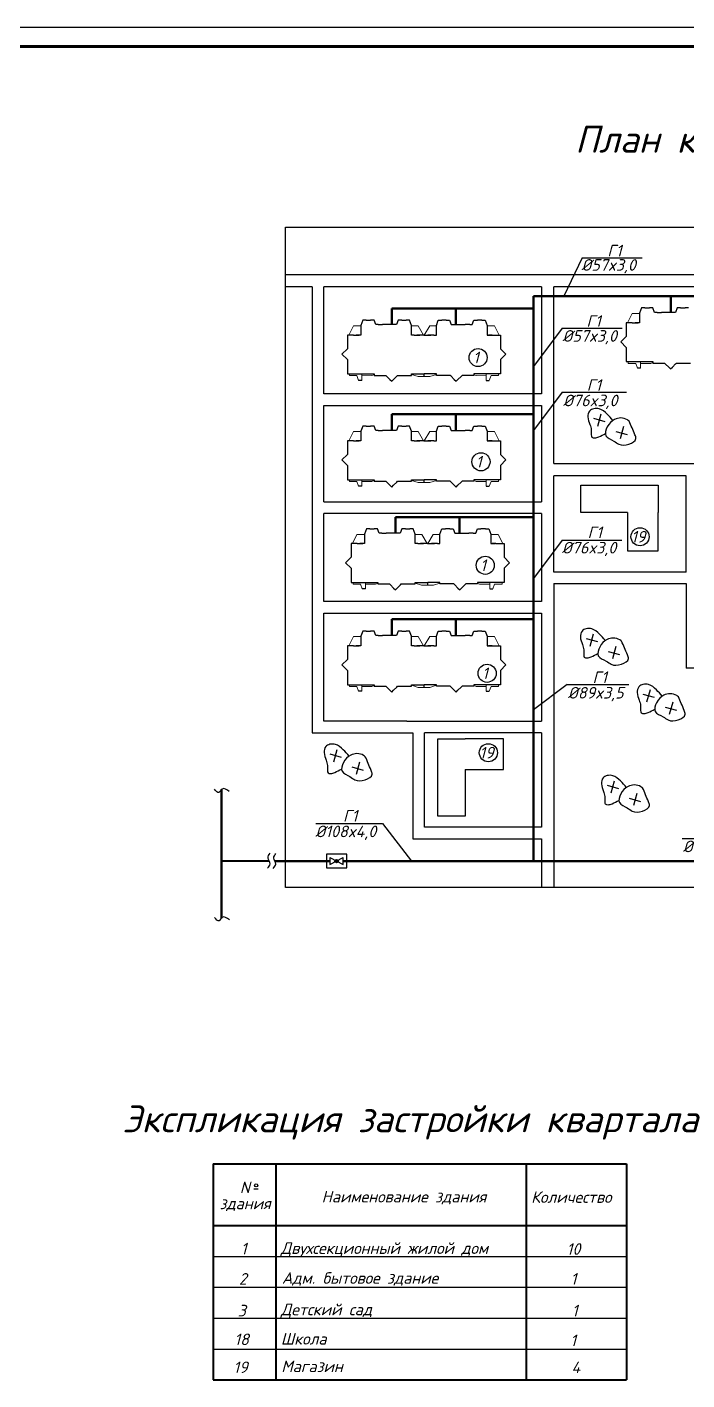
# Model space of a CAD drawing. Header units: millimetres. Extents: x -710977 to 10671, y -929782 to 89628.
# Drawn here: x 1302.1 to 1473.1, y 3828.8 to 4179.6 of the extents above; entities that cross this region are included whole.
import ezdxf

# ---------------------------------------------------------------- set-up
doc = ezdxf.new("R2010")
doc.units = ezdxf.units.MM
doc.header["$LTSCALE"] = 0.4
for name, color, linetype, lineweight in [('2', 5, 'Continuous', 50), ('5', 7, 'Continuous', 25), ('A-FLOR', 192, 'Continuous', 9), ('A-WALL', 113, 'Continuous', 9), ('газ', 7, 'Continuous', 40), ('основной', 7, 'Continuous', 60)]:
    doc.layers.add(name, color=color, linetype=linetype, lineweight=lineweight)
for name, color, linetype in [('VPORTS', 7, 'Continuous'), ('А1', 7, 'Continuous'), ('кварталыИнфо', 7, 'Continuous'), ('план', 7, 'Continuous')]:
    doc.layers.add(name, color=color, linetype=linetype)
doc.styles.add('текстовый', font='isocpeui.ttf', dxfattribs={"height": 5})

msp = doc.modelspace()

# ---------------------------------------------------------------- hatches: boundary and pattern name
h = msp.add_hatch(color=0)
edge = h.paths.add_edge_path()
edge.add_arc((1382.347, 3963.373), 0.435, 0, 360)

# ---------------------------------------------------------------- linework, layer by layer
at = {"linetype": 'ByBlock'}
for p, q in [((1369.066, 4127.785), (1640.78, 4127.785)), ((1369.066, 3956.54), (1369.066, 4127.785)), ((1640.78, 3956.54), (1369.066, 3956.54))]:
    msp.add_line(p, q, dxfattribs=at)
for p, q in [((1435.411, 4112.317), (1435.411, 4084.531)), ((1435.411, 4081.531), (1435.411, 4056.486)), ((1435.411, 4053.486), (1435.411, 4030.662)), ((1438.611, 4035.3), (1438.611, 3956.54)), ((1435.411, 4027.662), (1435.411, 3999.61)), ((1435.411, 3996.61), (1435.411, 3972.159)), ((1435.411, 3969.159), (1435.411, 3956.54))]:
    msp.add_line(p, q)
at = {"color": 7, "lineweight": 25}
for p, q in [((1462.251, 4106.814), (1463.403, 4106.814)), ((1465.389, 4105.662), (1466.541, 4105.662)), ((1471.482, 4106.814), (1472.634, 4106.814)), ((1389.984, 4103.618), (1391.136, 4103.618)), ((1393.122, 4102.466), (1394.274, 4102.466)), ((1399.215, 4103.618), (1400.367, 4103.618)), ((1410.741, 4103.618), (1409.589, 4103.618)), ((1416.834, 4102.466), (1415.682, 4102.466)), ((1419.972, 4103.618), (1418.82, 4103.618)), ((1465.498, 4092.51), (1466.65, 4092.51)), ((1467.608, 4092.256), (1468.422, 4091.441)), ((1469.382, 4091.459), (1470.196, 4092.273)), ((1471.341, 4092.51), (1472.493, 4092.51)), ((1393.231, 4089.314), (1394.383, 4089.314)), ((1395.341, 4089.06), (1396.155, 4088.245)), ((1397.115, 4088.263), (1397.929, 4089.077)), ((1399.074, 4089.314), (1400.226, 4089.314)), ((1410.882, 4089.314), (1409.73, 4089.314)), ((1412.842, 4088.263), (1412.027, 4089.077)), ((1414.616, 4089.06), (1413.801, 4088.245)), ((1416.726, 4089.314), (1415.574, 4089.314)), ((1389.984, 4076.179), (1391.136, 4076.179)), ((1393.122, 4075.027), (1394.274, 4075.027)), ((1399.215, 4076.179), (1400.367, 4076.179)), ((1410.741, 4076.179), (1409.589, 4076.179)), ((1416.834, 4075.027), (1415.682, 4075.027)), ((1419.972, 4076.179), (1418.82, 4076.179)), ((1393.231, 4061.875), (1394.383, 4061.875)), ((1395.341, 4061.621), (1396.155, 4060.807)), ((1397.115, 4060.824), (1397.929, 4061.639)), ((1399.074, 4061.875), (1400.226, 4061.875)), ((1410.882, 4061.875), (1409.73, 4061.875)), ((1412.842, 4060.824), (1412.027, 4061.639)), ((1414.616, 4061.621), (1413.801, 4060.807)), ((1416.726, 4061.875), (1415.574, 4061.875)), ((1390.924, 4049.523), (1392.076, 4049.523)), ((1400.155, 4049.523), (1401.307, 4049.523)), ((1411.68, 4049.523), (1410.528, 4049.523)), ((1420.911, 4049.523), (1419.759, 4049.523)), ((1394.062, 4048.371), (1395.214, 4048.371)), ((1417.774, 4048.371), (1416.622, 4048.371)), ((1394.17, 4035.219), (1395.322, 4035.219)), ((1396.28, 4034.966), (1397.095, 4034.151)), ((1398.054, 4034.168), (1398.869, 4034.983)), ((1400.014, 4035.219), (1401.166, 4035.219)), ((1411.822, 4035.219), (1410.67, 4035.219)), ((1413.781, 4034.168), (1412.967, 4034.983)), ((1415.555, 4034.966), (1414.741, 4034.151)), ((1417.665, 4035.219), (1416.513, 4035.219)), ((1389.984, 4023.023), (1391.136, 4023.023)), ((1393.122, 4021.871), (1394.274, 4021.871)), ((1399.215, 4023.023), (1400.367, 4023.023)), ((1410.741, 4023.023), (1409.589, 4023.023)), ((1416.834, 4021.871), (1415.682, 4021.871)), ((1419.972, 4023.023), (1418.82, 4023.023)), ((1393.231, 4008.719), (1394.383, 4008.719)), ((1395.341, 4008.465), (1396.155, 4007.65)), ((1397.115, 4007.668), (1397.929, 4008.482)), ((1399.074, 4008.719), (1400.226, 4008.719)), ((1410.882, 4008.719), (1409.73, 4008.719)), ((1412.842, 4007.668), (1412.027, 4008.482)), ((1414.616, 4008.465), (1413.801, 4007.65)), ((1416.726, 4008.719), (1415.574, 4008.719))]:
    msp.add_line(p, q, dxfattribs=at)
at = {"color": 0}
for p, q in [((1379.74, 3965.111), (1379.74, 3961.634)), ((1384.955, 3965.111), (1379.74, 3965.111)), ((1384.955, 3961.634), (1384.955, 3965.111)), ((1379.74, 3961.634), (1384.955, 3961.634)), ((1380.609, 3964.242), (1384.086, 3962.504)), ((1380.609, 3962.504), (1384.086, 3964.242)), ((1380.609, 3964.242), (1380.609, 3962.504)), ((1382.347, 3963.373), (1382.347, 3963.807)), ((1382.347, 3963.373), (1382.347, 3962.938)), ((1384.086, 3962.504), (1384.086, 3964.242))]:
    msp.add_line(p, q, dxfattribs=at)
at = {"color": 0, "linetype": 'ByBlock'}
msp.add_line((1350.348, 3852.833), (1457.44, 3852.848), dxfattribs=at)
at = {"color": 0, "ltscale": 0.5}
for centre in [(1419.014, 4093.938), (1419.75, 4066.901), (1460.976, 4047.457), (1420.863, 4040.063), (1421.352, 4012.052), (1421.67, 3991.456)]:
    msp.add_circle(centre, 2.347, dxfattribs=at)
at = {"color": 0}
msp.add_circle((1382.347, 3963.373), 0.435, dxfattribs=at)
at = {"layer": '2', "color": 0}
for p, q in [((1433.337, 3963.373), (1433.337, 4109.852)), ((1433.337, 4109.852), (1542.035, 4109.852)), ((1468.941, 4105.662), (1468.941, 4109.852)), ((1396.674, 4102.466), (1396.674, 4106.656)), ((1396.674, 4106.656), (1433.337, 4106.656)), ((1413.282, 4102.466), (1413.282, 4106.656)), ((1396.674, 4075.027), (1396.674, 4079.217)), ((1396.674, 4079.217), (1433.337, 4079.217)), ((1413.282, 4075.027), (1413.282, 4079.217)), ((1397.614, 4048.371), (1397.614, 4052.561)), ((1397.614, 4052.561), (1433.337, 4052.561)), ((1414.222, 4048.371), (1414.222, 4052.561)), ((1396.674, 4021.871), (1396.674, 4026.061)), ((1396.674, 4026.061), (1433.337, 4026.061)), ((1413.282, 4021.871), (1413.282, 4026.061)), ((1352.51, 3963.373), (1352.51, 3981.897)), ((1352.51, 3981.897), (1352.51, 3948.545)), ((1364.858, 3963.366), (1352.51, 3963.416)), ((1366.326, 3963.373), (1380.609, 3963.373)), ((1384.086, 3963.373), (1433.337, 3963.373)), ((1433.337, 3963.373), (1563.726, 3963.373))]:
    msp.add_line(p, q, dxfattribs=at)
at = {"layer": '5', "color": 0, "lineweight": 40}
for p, q in [((1350.349, 3884.833), (1431.438, 3884.833)), ((1350.349, 3884.833), (1350.349, 3828.8)), ((1366.578, 3884.833), (1366.577, 3828.801)), ((1431.438, 3884.833), (1431.436, 3828.803)), ((1431.438, 3884.833), (1457.438, 3884.833)), ((1457.438, 3884.833), (1457.44, 3828.804)), ((1350.349, 3868.833), (1431.438, 3868.833)), ((1431.438, 3868.833), (1457.438, 3868.833)), ((1350.349, 3828.8), (1457.443, 3828.804))]:
    msp.add_line(p, q, dxfattribs=at)
at = {"layer": '5', "color": 0}
for p, q in [((1350.348, 3860.833), (1431.438, 3860.833)), ((1431.438, 3860.833), (1457.438, 3860.833)), ((1350.349, 3844.8), (1431.438, 3844.8)), ((1431.438, 3844.8), (1457.438, 3844.8)), ((1350.349, 3836.8), (1431.438, 3836.8)), ((1431.438, 3836.8), (1457.438, 3836.8))]:
    msp.add_line(p, q, dxfattribs=at)
for points in [[(1354.542, 3981.387), (1352.668, 3982.042), (1351.83, 3981.15), (1350.685, 3982.04)], [(1364.447, 3961.518), (1365.087, 3962.614), (1364.575, 3964.18), (1365.099, 3965.376)], [(1365.941, 3961.468), (1366.581, 3962.564), (1366.07, 3964.13), (1366.594, 3965.326)], [(1354.589, 3948.089), (1352.714, 3948.743), (1351.877, 3947.852), (1350.731, 3948.742)]]:
    msp.add_spline(points, degree=3, dxfattribs=at)
at = {"layer": 'A-FLOR', "color": 0}
for p, q in [((1458.955, 4105.364), (1457.767, 4102.974)), ((1460.877, 4105.355), (1458.955, 4105.364)), ((1386.688, 4102.168), (1385.5, 4099.778)), ((1388.61, 4102.159), (1386.688, 4102.168)), ((1403.49, 4102.178), (1401.762, 4102.178)), ((1404.882, 4099.778), (1403.49, 4102.178)), ((1405.074, 4099.778), (1406.466, 4102.178)), ((1406.466, 4102.178), (1408.194, 4102.178)), ((1421.346, 4102.159), (1423.269, 4102.168)), ((1423.269, 4102.168), (1424.457, 4099.778)), ((1457.925, 4092.894), (1457.925, 4092.437)), ((1457.925, 4092.437), (1459.862, 4092.437)), ((1459.862, 4092.437), (1460.318, 4091.213)), ((1461.132, 4091.213), (1461.137, 4092.894)), ((1461.136, 4092.432), (1463.753, 4092.437)), ((1463.753, 4092.437), (1464.333, 4092.653)), ((1385.658, 4089.698), (1385.658, 4089.241)), ((1385.658, 4089.241), (1387.595, 4089.241)), ((1387.595, 4089.241), (1388.051, 4088.017)), ((1388.865, 4088.017), (1388.87, 4089.698)), ((1388.869, 4089.237), (1391.486, 4089.241)), ((1391.486, 4089.241), (1392.066, 4089.458)), ((1401.762, 4089.531), (1403.446, 4089.001)), ((1403.446, 4089.001), (1404.919, 4089.001)), ((1406.511, 4089.001), (1405.038, 4089.001)), ((1408.194, 4089.531), (1406.511, 4089.001)), ((1418.47, 4089.241), (1417.89, 4089.458)), ((1421.088, 4089.237), (1418.47, 4089.241)), ((1421.091, 4088.017), (1421.087, 4089.698)), ((1422.362, 4089.241), (1421.906, 4088.017)), ((1424.299, 4089.241), (1422.362, 4089.241)), ((1424.299, 4089.698), (1424.299, 4089.241)), ((1386.688, 4074.729), (1385.5, 4072.339)), ((1388.61, 4074.72), (1386.688, 4074.729)), ((1403.49, 4074.739), (1401.762, 4074.739)), ((1404.882, 4072.339), (1403.49, 4074.739)), ((1405.074, 4072.339), (1406.466, 4074.739)), ((1406.466, 4074.739), (1408.194, 4074.739)), ((1421.346, 4074.72), (1423.269, 4074.729)), ((1423.269, 4074.729), (1424.457, 4072.339)), ((1385.658, 4062.259), (1385.658, 4061.803)), ((1385.658, 4061.803), (1387.595, 4061.803)), ((1387.595, 4061.803), (1388.051, 4060.579)), ((1388.865, 4060.579), (1388.87, 4062.259)), ((1388.869, 4061.798), (1391.486, 4061.803)), ((1391.486, 4061.803), (1392.066, 4062.019)), ((1401.762, 4062.092), (1403.446, 4061.563)), ((1403.446, 4061.563), (1404.919, 4061.563)), ((1406.511, 4061.563), (1405.038, 4061.563)), ((1408.194, 4062.092), (1406.511, 4061.563)), ((1418.47, 4061.803), (1417.89, 4062.019)), ((1421.088, 4061.798), (1418.47, 4061.803)), ((1421.091, 4060.579), (1421.087, 4062.259)), ((1422.362, 4061.803), (1421.906, 4060.579)), ((1424.299, 4061.803), (1422.362, 4061.803)), ((1424.299, 4062.259), (1424.299, 4061.803)), ((1387.627, 4048.074), (1386.439, 4045.683)), ((1389.55, 4048.065), (1387.627, 4048.074)), ((1404.43, 4048.083), (1402.702, 4048.083)), ((1405.822, 4045.683), (1404.43, 4048.083)), ((1406.014, 4045.683), (1407.406, 4048.083)), ((1407.406, 4048.083), (1409.134, 4048.083)), ((1422.286, 4048.065), (1424.208, 4048.074)), ((1424.208, 4048.074), (1425.396, 4045.683)), ((1386.597, 4035.603), (1386.597, 4035.147)), ((1386.597, 4035.147), (1388.534, 4035.147)), ((1388.534, 4035.147), (1388.99, 4033.923)), ((1389.804, 4033.923), (1389.809, 4035.603)), ((1389.808, 4035.142), (1392.425, 4035.147)), ((1392.425, 4035.147), (1393.006, 4035.363)), ((1402.702, 4035.436), (1404.385, 4034.907)), ((1404.385, 4034.907), (1405.858, 4034.907)), ((1407.45, 4034.907), (1405.977, 4034.907)), ((1409.134, 4035.436), (1407.45, 4034.907)), ((1419.41, 4035.147), (1418.83, 4035.363)), ((1422.027, 4035.142), (1419.41, 4035.147)), ((1422.031, 4033.923), (1422.026, 4035.603)), ((1423.301, 4035.147), (1422.845, 4033.923)), ((1425.238, 4035.147), (1423.301, 4035.147)), ((1425.238, 4035.603), (1425.238, 4035.147)), ((1386.688, 4021.573), (1385.5, 4019.183)), ((1388.61, 4021.564), (1386.688, 4021.573)), ((1403.49, 4021.583), (1401.762, 4021.583)), ((1404.882, 4019.183), (1403.49, 4021.583)), ((1405.074, 4019.183), (1406.466, 4021.583)), ((1406.466, 4021.583), (1408.194, 4021.583)), ((1421.346, 4021.564), (1423.269, 4021.573)), ((1423.269, 4021.573), (1424.457, 4019.183)), ((1385.658, 4009.103), (1385.658, 4008.646)), ((1385.658, 4008.646), (1387.595, 4008.646)), ((1387.595, 4008.646), (1388.051, 4007.422)), ((1388.865, 4007.422), (1388.87, 4009.103)), ((1388.869, 4008.641), (1391.486, 4008.646)), ((1391.486, 4008.646), (1392.066, 4008.862)), ((1401.762, 4008.935), (1403.446, 4008.406)), ((1403.446, 4008.406), (1404.919, 4008.406)), ((1406.511, 4008.406), (1405.038, 4008.406)), ((1408.194, 4008.935), (1406.511, 4008.406)), ((1418.47, 4008.646), (1417.89, 4008.862)), ((1421.088, 4008.641), (1418.47, 4008.646)), ((1421.091, 4007.422), (1421.087, 4009.103)), ((1422.362, 4008.646), (1421.906, 4007.422)), ((1424.299, 4008.646), (1422.362, 4008.646)), ((1424.299, 4009.103), (1424.299, 4008.646))]:
    msp.add_line(p, q, dxfattribs=at)
at = {"layer": 'A-WALL', "lineweight": 25}
for p, q in [((1461.383, 4106.814), (1460.877, 4105.465)), ((1460.877, 4105.465), (1460.877, 4102.974)), ((1462.251, 4106.814), (1461.383, 4106.814)), ((1464.308, 4106.814), (1463.403, 4106.814)), ((1464.74, 4105.662), (1464.308, 4106.814)), ((1465.389, 4105.662), (1464.74, 4105.662)), ((1468.365, 4105.662), (1466.541, 4105.662)), ((1470.167, 4105.662), (1469.517, 4105.662)), ((1470.599, 4106.814), (1470.167, 4105.662)), ((1471.482, 4106.814), (1470.599, 4106.814)), ((1473.524, 4106.814), (1472.634, 4106.814)), ((1389.116, 4103.618), (1388.61, 4102.269)), ((1388.61, 4102.269), (1388.61, 4099.778)), ((1389.984, 4103.618), (1389.116, 4103.618)), ((1392.041, 4103.618), (1391.136, 4103.618)), ((1392.473, 4102.466), (1392.041, 4103.618)), ((1393.122, 4102.466), (1392.473, 4102.466)), ((1396.098, 4102.466), (1394.274, 4102.466)), ((1397.9, 4102.466), (1397.25, 4102.466)), ((1398.332, 4103.618), (1397.9, 4102.466)), ((1399.215, 4103.618), (1398.332, 4103.618)), ((1401.257, 4103.618), (1400.367, 4103.618)), ((1401.762, 4102.269), (1401.257, 4103.618)), ((1401.762, 4099.778), (1401.762, 4102.269)), ((1408.194, 4102.269), (1408.7, 4103.618)), ((1408.194, 4099.778), (1408.194, 4102.269)), ((1408.7, 4103.618), (1409.589, 4103.618)), ((1410.741, 4103.618), (1411.625, 4103.618)), ((1411.625, 4103.618), (1412.057, 4102.466)), ((1412.057, 4102.466), (1412.706, 4102.466)), ((1413.858, 4102.466), (1415.682, 4102.466)), ((1416.834, 4102.466), (1417.484, 4102.466)), ((1417.484, 4102.466), (1417.916, 4103.618)), ((1417.916, 4103.618), (1418.82, 4103.618)), ((1419.972, 4103.618), (1420.841, 4103.618)), ((1420.841, 4103.618), (1421.346, 4102.269)), ((1421.346, 4102.269), (1421.346, 4099.778)), ((1457.421, 4102.974), (1457.421, 4099.432)), ((1458.957, 4102.974), (1457.421, 4102.974)), ((1460.877, 4102.974), (1459.689, 4102.974)), ((1385.154, 4099.778), (1385.154, 4096.237)), ((1386.69, 4099.778), (1385.154, 4099.778)), ((1388.61, 4099.778), (1387.422, 4099.778)), ((1402.434, 4099.778), (1401.762, 4099.778)), ((1404.978, 4099.778), (1403.166, 4099.778)), ((1404.978, 4099.778), (1406.791, 4099.778)), ((1407.522, 4099.778), (1408.194, 4099.778)), ((1421.346, 4099.778), (1422.535, 4099.778)), ((1422.679, 4099.778), (1424.802, 4099.778)), ((1424.802, 4099.778), (1424.802, 4096.237)), ((1457.421, 4099.432), (1455.998, 4098.009)), ((1455.998, 4098.009), (1457.421, 4096.586)), ((1385.154, 4096.237), (1383.731, 4094.814)), ((1383.731, 4094.814), (1385.154, 4093.391)), ((1424.802, 4096.237), (1426.225, 4094.814)), ((1426.225, 4094.814), (1424.802, 4093.391)), ((1457.421, 4096.586), (1457.421, 4092.894)), ((1385.154, 4093.391), (1385.154, 4089.698)), ((1424.802, 4093.391), (1424.802, 4089.698)), ((1457.421, 4092.894), (1458.726, 4092.894)), ((1459.656, 4092.894), (1462.093, 4092.894)), ((1462.825, 4092.894), (1464.333, 4092.894)), ((1464.333, 4092.894), (1464.333, 4092.51)), ((1464.333, 4092.51), (1465.498, 4092.51)), ((1466.65, 4092.51), (1467.354, 4092.51)), ((1467.354, 4092.51), (1467.608, 4092.256)), ((1470.196, 4092.273), (1470.433, 4092.51)), ((1470.433, 4092.51), (1471.341, 4092.51)), ((1472.493, 4092.51), (1474.029, 4092.51)), ((1385.154, 4089.698), (1386.459, 4089.698)), ((1387.389, 4089.698), (1389.826, 4089.698)), ((1390.558, 4089.698), (1392.066, 4089.698)), ((1392.066, 4089.698), (1392.066, 4089.314)), ((1392.066, 4089.314), (1393.231, 4089.314)), ((1394.383, 4089.314), (1395.087, 4089.314)), ((1395.087, 4089.314), (1395.341, 4089.06)), ((1397.929, 4089.077), (1398.166, 4089.314)), ((1398.166, 4089.314), (1399.074, 4089.314)), ((1400.226, 4089.314), (1401.762, 4089.314)), ((1401.762, 4089.314), (1401.762, 4089.698)), ((1401.762, 4089.698), (1403.335, 4089.698)), ((1403.479, 4089.698), (1404.919, 4089.698)), ((1406.478, 4089.698), (1405.038, 4089.698)), ((1408.194, 4089.698), (1406.622, 4089.698)), ((1408.194, 4089.314), (1408.194, 4089.698)), ((1409.73, 4089.314), (1408.194, 4089.314)), ((1411.791, 4089.314), (1410.882, 4089.314)), ((1412.027, 4089.077), (1411.791, 4089.314)), ((1414.87, 4089.314), (1414.616, 4089.06)), ((1415.574, 4089.314), (1414.87, 4089.314)), ((1417.89, 4089.314), (1416.726, 4089.314)), ((1419.399, 4089.698), (1417.89, 4089.698)), ((1417.89, 4089.698), (1417.89, 4089.314)), ((1421.97, 4089.698), (1420.13, 4089.698)), ((1424.802, 4089.698), (1423.498, 4089.698)), ((1389.116, 4076.179), (1388.61, 4074.831)), ((1388.61, 4074.831), (1388.61, 4072.339)), ((1389.984, 4076.179), (1389.116, 4076.179)), ((1392.041, 4076.179), (1391.136, 4076.179)), ((1392.473, 4075.027), (1392.041, 4076.179)), ((1393.122, 4075.027), (1392.473, 4075.027)), ((1396.098, 4075.027), (1394.274, 4075.027)), ((1397.9, 4075.027), (1397.25, 4075.027)), ((1398.332, 4076.179), (1397.9, 4075.027)), ((1399.215, 4076.179), (1398.332, 4076.179)), ((1401.257, 4076.179), (1400.367, 4076.179)), ((1401.762, 4074.831), (1401.257, 4076.179)), ((1401.762, 4072.339), (1401.762, 4074.831)), ((1408.194, 4074.831), (1408.7, 4076.179)), ((1408.194, 4072.339), (1408.194, 4074.831)), ((1408.7, 4076.179), (1409.589, 4076.179)), ((1410.741, 4076.179), (1411.625, 4076.179)), ((1411.625, 4076.179), (1412.057, 4075.027)), ((1412.057, 4075.027), (1412.706, 4075.027)), ((1413.858, 4075.027), (1415.682, 4075.027)), ((1416.834, 4075.027), (1417.484, 4075.027)), ((1417.484, 4075.027), (1417.916, 4076.179)), ((1417.916, 4076.179), (1418.82, 4076.179)), ((1419.972, 4076.179), (1420.841, 4076.179)), ((1420.841, 4076.179), (1421.346, 4074.831)), ((1421.346, 4074.831), (1421.346, 4072.339)), ((1385.154, 4072.339), (1385.154, 4068.798)), ((1386.69, 4072.339), (1385.154, 4072.339)), ((1388.61, 4072.339), (1387.422, 4072.339)), ((1402.434, 4072.339), (1401.762, 4072.339)), ((1404.978, 4072.339), (1403.166, 4072.339)), ((1404.978, 4072.339), (1406.791, 4072.339)), ((1407.522, 4072.339), (1408.194, 4072.339)), ((1421.346, 4072.339), (1422.535, 4072.339)), ((1422.679, 4072.339), (1424.802, 4072.339)), ((1424.802, 4072.339), (1424.802, 4068.798)), ((1385.154, 4068.798), (1383.731, 4067.375)), ((1383.731, 4067.375), (1385.154, 4065.952)), ((1424.802, 4068.798), (1426.225, 4067.375)), ((1426.225, 4067.375), (1424.802, 4065.952)), ((1385.154, 4065.952), (1385.154, 4062.259)), ((1424.802, 4065.952), (1424.802, 4062.259)), ((1385.154, 4062.259), (1386.459, 4062.259)), ((1387.389, 4062.259), (1389.826, 4062.259)), ((1390.558, 4062.259), (1392.066, 4062.259)), ((1392.066, 4062.259), (1392.066, 4061.875)), ((1392.066, 4061.875), (1393.231, 4061.875)), ((1394.383, 4061.875), (1395.087, 4061.875)), ((1395.087, 4061.875), (1395.341, 4061.621)), ((1397.929, 4061.639), (1398.166, 4061.875)), ((1398.166, 4061.875), (1399.074, 4061.875)), ((1400.226, 4061.875), (1401.762, 4061.875)), ((1401.762, 4061.875), (1401.762, 4062.259)), ((1401.762, 4062.259), (1403.335, 4062.259)), ((1403.479, 4062.259), (1404.919, 4062.259)), ((1406.478, 4062.259), (1405.038, 4062.259)), ((1408.194, 4062.259), (1406.622, 4062.259)), ((1408.194, 4061.875), (1408.194, 4062.259)), ((1409.73, 4061.875), (1408.194, 4061.875)), ((1411.791, 4061.875), (1410.882, 4061.875)), ((1412.027, 4061.639), (1411.791, 4061.875)), ((1414.87, 4061.875), (1414.616, 4061.621)), ((1415.574, 4061.875), (1414.87, 4061.875)), ((1417.89, 4061.875), (1416.726, 4061.875)), ((1419.399, 4062.259), (1417.89, 4062.259)), ((1417.89, 4062.259), (1417.89, 4061.875)), ((1421.97, 4062.259), (1420.13, 4062.259)), ((1424.802, 4062.259), (1423.498, 4062.259)), ((1390.055, 4049.523), (1389.55, 4048.175)), ((1390.924, 4049.523), (1390.055, 4049.523)), ((1392.98, 4049.523), (1392.076, 4049.523)), ((1393.412, 4048.371), (1392.98, 4049.523)), ((1399.271, 4049.523), (1398.839, 4048.371)), ((1400.155, 4049.523), (1399.271, 4049.523)), ((1402.196, 4049.523), (1401.307, 4049.523)), ((1402.702, 4048.175), (1402.196, 4049.523)), ((1409.134, 4048.175), (1409.639, 4049.523)), ((1409.639, 4049.523), (1410.528, 4049.523)), ((1411.68, 4049.523), (1412.564, 4049.523)), ((1412.564, 4049.523), (1412.996, 4048.371)), ((1418.423, 4048.371), (1418.855, 4049.523)), ((1418.855, 4049.523), (1419.759, 4049.523)), ((1420.911, 4049.523), (1421.78, 4049.523)), ((1421.78, 4049.523), (1422.286, 4048.175)), ((1386.094, 4045.683), (1386.094, 4042.142)), ((1387.63, 4045.683), (1386.094, 4045.683)), ((1389.55, 4045.683), (1388.361, 4045.683)), ((1389.55, 4048.175), (1389.55, 4045.683)), ((1394.062, 4048.371), (1393.412, 4048.371)), ((1397.038, 4048.371), (1395.214, 4048.371)), ((1398.839, 4048.371), (1398.19, 4048.371)), ((1402.702, 4045.683), (1402.702, 4048.175)), ((1403.374, 4045.683), (1402.702, 4045.683)), ((1405.918, 4045.683), (1404.105, 4045.683)), ((1405.918, 4045.683), (1407.73, 4045.683)), ((1408.462, 4045.683), (1409.134, 4045.683)), ((1409.134, 4045.683), (1409.134, 4048.175)), ((1412.996, 4048.371), (1413.646, 4048.371)), ((1414.798, 4048.371), (1416.622, 4048.371)), ((1417.774, 4048.371), (1418.423, 4048.371)), ((1422.286, 4048.175), (1422.286, 4045.683)), ((1422.286, 4045.683), (1423.474, 4045.683)), ((1423.618, 4045.683), (1425.742, 4045.683)), ((1425.742, 4045.683), (1425.742, 4042.142)), ((1386.094, 4042.142), (1384.67, 4040.719)), ((1425.742, 4042.142), (1427.165, 4040.719)), ((1384.67, 4040.719), (1386.094, 4039.296)), ((1386.094, 4039.296), (1386.094, 4035.603)), ((1427.165, 4040.719), (1425.742, 4039.296)), ((1425.742, 4039.296), (1425.742, 4035.603)), ((1386.094, 4035.603), (1387.398, 4035.603)), ((1388.328, 4035.603), (1390.765, 4035.603)), ((1391.497, 4035.603), (1393.006, 4035.603)), ((1393.006, 4035.603), (1393.006, 4035.219)), ((1393.006, 4035.219), (1394.17, 4035.219)), ((1395.322, 4035.219), (1396.026, 4035.219)), ((1396.026, 4035.219), (1396.28, 4034.966)), ((1398.869, 4034.983), (1399.105, 4035.219)), ((1399.105, 4035.219), (1400.014, 4035.219)), ((1401.166, 4035.219), (1402.702, 4035.219)), ((1402.702, 4035.219), (1402.702, 4035.603)), ((1402.702, 4035.603), (1404.274, 4035.603)), ((1404.418, 4035.603), (1405.858, 4035.603)), ((1407.417, 4035.603), (1405.977, 4035.603)), ((1409.134, 4035.603), (1407.561, 4035.603)), ((1409.134, 4035.219), (1409.134, 4035.603)), ((1410.67, 4035.219), (1409.134, 4035.219)), ((1412.73, 4035.219), (1411.822, 4035.219)), ((1412.967, 4034.983), (1412.73, 4035.219)), ((1415.809, 4035.219), (1415.555, 4034.966)), ((1416.513, 4035.219), (1415.809, 4035.219)), ((1418.83, 4035.219), (1417.665, 4035.219)), ((1420.338, 4035.603), (1418.83, 4035.603)), ((1418.83, 4035.603), (1418.83, 4035.219)), ((1422.91, 4035.603), (1421.07, 4035.603)), ((1425.742, 4035.603), (1424.437, 4035.603)), ((1389.116, 4023.023), (1388.61, 4021.674)), ((1388.61, 4021.674), (1388.61, 4019.183)), ((1389.984, 4023.023), (1389.116, 4023.023)), ((1392.041, 4023.023), (1391.136, 4023.023)), ((1392.473, 4021.871), (1392.041, 4023.023)), ((1393.122, 4021.871), (1392.473, 4021.871)), ((1396.098, 4021.871), (1394.274, 4021.871)), ((1397.9, 4021.871), (1397.25, 4021.871)), ((1398.332, 4023.023), (1397.9, 4021.871)), ((1399.215, 4023.023), (1398.332, 4023.023)), ((1401.257, 4023.023), (1400.367, 4023.023)), ((1401.762, 4021.674), (1401.257, 4023.023)), ((1401.762, 4019.183), (1401.762, 4021.674)), ((1408.194, 4021.674), (1408.7, 4023.023)), ((1408.194, 4019.183), (1408.194, 4021.674)), ((1408.7, 4023.023), (1409.589, 4023.023)), ((1410.741, 4023.023), (1411.625, 4023.023)), ((1411.625, 4023.023), (1412.057, 4021.871)), ((1412.057, 4021.871), (1412.706, 4021.871)), ((1413.858, 4021.871), (1415.682, 4021.871)), ((1416.834, 4021.871), (1417.484, 4021.871)), ((1417.484, 4021.871), (1417.916, 4023.023)), ((1417.916, 4023.023), (1418.82, 4023.023)), ((1419.972, 4023.023), (1420.841, 4023.023)), ((1420.841, 4023.023), (1421.346, 4021.674)), ((1421.346, 4021.674), (1421.346, 4019.183)), ((1385.154, 4019.183), (1385.154, 4015.641)), ((1386.69, 4019.183), (1385.154, 4019.183)), ((1388.61, 4019.183), (1387.422, 4019.183)), ((1402.434, 4019.183), (1401.762, 4019.183)), ((1404.978, 4019.183), (1403.166, 4019.183)), ((1404.978, 4019.183), (1406.791, 4019.183)), ((1407.522, 4019.183), (1408.194, 4019.183)), ((1421.346, 4019.183), (1422.535, 4019.183)), ((1422.679, 4019.183), (1424.802, 4019.183)), ((1424.802, 4019.183), (1424.802, 4015.641)), ((1385.154, 4015.641), (1383.731, 4014.218)), ((1383.731, 4014.218), (1385.154, 4012.795)), ((1424.802, 4015.641), (1426.225, 4014.218)), ((1426.225, 4014.218), (1424.802, 4012.795)), ((1385.154, 4012.795), (1385.154, 4009.103)), ((1424.802, 4012.795), (1424.802, 4009.103)), ((1385.154, 4009.103), (1386.459, 4009.103)), ((1387.389, 4009.103), (1389.826, 4009.103)), ((1390.558, 4009.103), (1392.066, 4009.103)), ((1392.066, 4009.103), (1392.066, 4008.719)), ((1392.066, 4008.719), (1393.231, 4008.719)), ((1394.383, 4008.719), (1395.087, 4008.719)), ((1395.087, 4008.719), (1395.341, 4008.465)), ((1397.929, 4008.482), (1398.166, 4008.719)), ((1398.166, 4008.719), (1399.074, 4008.719)), ((1400.226, 4008.719), (1401.762, 4008.719)), ((1401.762, 4008.719), (1401.762, 4009.103)), ((1401.762, 4009.103), (1403.335, 4009.103)), ((1403.479, 4009.103), (1404.919, 4009.103)), ((1406.478, 4009.103), (1405.038, 4009.103)), ((1408.194, 4009.103), (1406.622, 4009.103)), ((1408.194, 4008.719), (1408.194, 4009.103)), ((1409.73, 4008.719), (1408.194, 4008.719)), ((1411.791, 4008.719), (1410.882, 4008.719)), ((1412.027, 4008.482), (1411.791, 4008.719)), ((1414.87, 4008.719), (1414.616, 4008.465)), ((1415.574, 4008.719), (1414.87, 4008.719)), ((1417.89, 4008.719), (1416.726, 4008.719)), ((1419.399, 4009.103), (1417.89, 4009.103)), ((1417.89, 4009.103), (1417.89, 4008.719)), ((1421.97, 4009.103), (1420.13, 4009.103)), ((1424.802, 4009.103), (1423.498, 4009.103))]:
    msp.add_line(p, q, dxfattribs=at)
at = {"layer": 'A-WALL'}
for p, q in [((1404.919, 4089.698), (1404.919, 4089.001)), ((1404.919, 4089.001), (1405.038, 4089.001)), ((1405.038, 4089.698), (1405.038, 4089.001)), ((1404.919, 4062.259), (1404.919, 4061.563)), ((1404.919, 4061.563), (1405.038, 4061.563)), ((1405.038, 4062.259), (1405.038, 4061.563)), ((1405.858, 4035.603), (1405.858, 4034.907)), ((1405.858, 4034.907), (1405.977, 4034.907)), ((1405.977, 4035.603), (1405.977, 4034.907)), ((1404.919, 4009.103), (1404.919, 4008.406)), ((1404.919, 4008.406), (1405.038, 4008.406)), ((1405.038, 4009.103), (1405.038, 4008.406))]:
    msp.add_line(p, q, dxfattribs=at)
at = {"layer": 'VPORTS'}
for p, q in [((1458.957, 4102.974), (1460.475, 4102.974)), ((1386.69, 4099.778), (1388.208, 4099.778)), ((1402.434, 4099.778), (1403.952, 4099.778)), ((1407.522, 4099.778), (1406.004, 4099.778)), ((1422.679, 4099.778), (1421.748, 4099.778)), ((1458.726, 4092.894), (1459.656, 4092.894)), ((1462.093, 4092.894), (1463.611, 4092.894)), ((1386.459, 4089.698), (1387.389, 4089.698)), ((1389.826, 4089.698), (1391.344, 4089.698)), ((1402.548, 4089.698), (1403.479, 4089.698)), ((1403.335, 4089.698), (1403.479, 4089.698)), ((1407.408, 4089.698), (1406.478, 4089.698)), ((1406.622, 4089.698), (1406.478, 4089.698)), ((1420.13, 4089.698), (1418.612, 4089.698)), ((1423.498, 4089.698), (1421.97, 4089.698)), ((1386.69, 4072.339), (1388.208, 4072.339)), ((1402.434, 4072.339), (1403.952, 4072.339)), ((1407.522, 4072.339), (1406.004, 4072.339)), ((1422.679, 4072.339), (1421.748, 4072.339)), ((1386.459, 4062.259), (1387.389, 4062.259)), ((1389.826, 4062.259), (1391.344, 4062.259)), ((1402.548, 4062.259), (1403.479, 4062.259)), ((1403.335, 4062.259), (1403.479, 4062.259)), ((1407.408, 4062.259), (1406.478, 4062.259)), ((1406.622, 4062.259), (1406.478, 4062.259)), ((1420.13, 4062.259), (1418.612, 4062.259)), ((1423.498, 4062.259), (1421.97, 4062.259)), ((1387.63, 4045.683), (1389.148, 4045.683)), ((1403.374, 4045.683), (1404.892, 4045.683)), ((1408.462, 4045.683), (1406.944, 4045.683)), ((1423.618, 4045.683), (1422.688, 4045.683)), ((1387.398, 4035.603), (1388.328, 4035.603)), ((1390.765, 4035.603), (1392.283, 4035.603)), ((1403.488, 4035.603), (1404.418, 4035.603)), ((1404.274, 4035.603), (1404.418, 4035.603)), ((1408.348, 4035.603), (1407.417, 4035.603)), ((1407.561, 4035.603), (1407.417, 4035.603)), ((1421.07, 4035.603), (1419.552, 4035.603)), ((1424.437, 4035.603), (1422.91, 4035.603)), ((1386.69, 4019.183), (1388.208, 4019.183)), ((1402.434, 4019.183), (1403.952, 4019.183)), ((1407.522, 4019.183), (1406.004, 4019.183)), ((1422.679, 4019.183), (1421.748, 4019.183)), ((1386.459, 4009.103), (1387.389, 4009.103)), ((1389.826, 4009.103), (1391.344, 4009.103)), ((1402.548, 4009.103), (1403.479, 4009.103)), ((1403.335, 4009.103), (1403.479, 4009.103)), ((1407.408, 4009.103), (1406.478, 4009.103)), ((1406.622, 4009.103), (1406.478, 4009.103)), ((1420.13, 4009.103), (1418.612, 4009.103)), ((1423.498, 4009.103), (1421.97, 4009.103))]:
    msp.add_line(p, q, dxfattribs=at)
at = {"layer": 'А1'}
msp.add_line((852.127, 4179.644), (1693.127, 4179.644), dxfattribs=at)
at = {"layer": 'газ', "color": 0, "lineweight": 25, "ltscale": 0.08}
for p, q in [((1445.997, 4119.777), (1441.222, 4109.852)), ((1445.997, 4119.777), (1461.531, 4119.777)), ((1440.822, 4101.556), (1433.337, 4091.63)), ((1440.822, 4101.556), (1456.324, 4101.556)), ((1440.822, 4084.982), (1433.337, 4075.056)), ((1440.822, 4084.982), (1457.496, 4084.982)), ((1440.822, 4046.538), (1433.337, 4036.612)), ((1440.822, 4046.538), (1456.228, 4046.538)), ((1442.059, 4009.186), (1433.337, 4002.595)), ((1442.059, 4009.186), (1458.052, 4009.186)), ((1376.938, 3973.096), (1394.22, 3973.096)), ((1394.22, 3973.096), (1401.736, 3963.373)), ((1471.88, 3969.232), (1487.587, 3969.232)), ((1360.901, 3878.327), (1362.034, 3878.327))]:
    msp.add_line(p, q, dxfattribs=at)
msp.add_circle((1361.495, 3879.265), 0.4, dxfattribs=at)
at = {"layer": 'кварталыИнфо', "ltscale": 0.12}
for p, q in [((1369.066, 4112.317), (1369.066, 4115.517)), ((1369.066, 4115.517), (1608.674, 4115.517)), ((1376.008, 4112.317), (1369.066, 4112.317)), ((1376.008, 4112.317), (1376.008, 3996.61)), ((1435.411, 4112.317), (1379.008, 4112.317)), ((1379.008, 4084.531), (1379.008, 4112.317)), ((1502.314, 4112.317), (1438.611, 4112.317)), ((1438.611, 4066.445), (1438.611, 4112.317)), ((1469.517, 4105.662), (1468.365, 4105.662)), ((1397.25, 4102.466), (1396.098, 4102.466)), ((1412.706, 4102.466), (1413.858, 4102.466)), ((1461.132, 4091.213), (1460.318, 4091.213)), ((1468.422, 4091.441), (1468.893, 4090.97)), ((1468.893, 4090.97), (1469.382, 4091.459)), ((1388.865, 4088.017), (1388.051, 4088.017)), ((1396.155, 4088.245), (1396.626, 4087.775)), ((1396.626, 4087.775), (1397.115, 4088.263)), ((1412.842, 4088.263), (1413.33, 4087.775)), ((1413.33, 4087.775), (1413.801, 4088.245)), ((1421.091, 4088.017), (1421.906, 4088.017)), ((1435.411, 4084.531), (1379.008, 4084.531)), ((1379.008, 4081.531), (1435.411, 4081.531)), ((1379.008, 4056.486), (1379.008, 4081.531)), ((1397.25, 4075.027), (1396.098, 4075.027)), ((1412.706, 4075.027), (1413.858, 4075.027)), ((1438.611, 4066.445), (1472.891, 4066.445)), ((1472.891, 4066.445), (1502.314, 4066.445)), ((1472.891, 4063.245), (1438.611, 4063.245)), ((1438.611, 4038.3), (1438.611, 4063.245)), ((1472.891, 4038.3), (1472.891, 4063.245)), ((1388.865, 4060.579), (1388.051, 4060.579)), ((1396.155, 4060.807), (1396.626, 4060.336)), ((1396.626, 4060.336), (1397.115, 4060.824)), ((1412.842, 4060.824), (1413.33, 4060.336)), ((1413.33, 4060.336), (1413.801, 4060.807)), ((1421.091, 4060.579), (1421.906, 4060.579)), ((1379.008, 4056.486), (1435.411, 4056.486)), ((1435.411, 4053.486), (1379.007, 4053.486)), ((1379.008, 4030.662), (1379.008, 4053.486)), ((1398.19, 4048.371), (1397.038, 4048.371)), ((1413.646, 4048.371), (1414.798, 4048.371)), ((1472.891, 4038.3), (1438.611, 4038.3)), ((1438.611, 4035.3), (1472.891, 4035.3)), ((1472.891, 4035.3), (1472.891, 4013.355)), ((1389.804, 4033.923), (1388.99, 4033.923)), ((1397.095, 4034.151), (1397.566, 4033.68)), ((1397.566, 4033.68), (1398.054, 4034.168)), ((1413.781, 4034.168), (1414.27, 4033.68)), ((1414.27, 4033.68), (1414.741, 4034.151)), ((1422.031, 4033.923), (1422.845, 4033.923)), ((1435.411, 4030.662), (1379.007, 4030.662)), ((1379.007, 4027.662), (1435.411, 4027.662)), ((1379.008, 3999.61), (1379.008, 4027.662)), ((1397.25, 4021.871), (1396.098, 4021.871)), ((1412.706, 4021.871), (1413.858, 4021.871)), ((1509.546, 4013.31), (1472.891, 4013.355)), ((1388.865, 4007.422), (1388.051, 4007.422)), ((1396.155, 4007.65), (1396.626, 4007.179)), ((1396.626, 4007.179), (1397.115, 4007.668)), ((1412.842, 4007.668), (1413.33, 4007.179)), ((1413.33, 4007.179), (1413.801, 4007.65)), ((1421.091, 4007.422), (1421.906, 4007.422)), ((1376.008, 3996.61), (1402.119, 3996.61)), ((1400.572, 3999.61), (1379.008, 3999.61)), ((1400.572, 3999.61), (1435.411, 3999.61)), ((1402.119, 3996.61), (1402.119, 3969.159)), ((1405.119, 3972.159), (1405.119, 3996.61)), ((1435.411, 3996.61), (1405.119, 3996.61)), ((1435.411, 3972.159), (1405.119, 3972.159)), ((1402.119, 3969.159), (1435.411, 3969.159))]:
    msp.add_line(p, q, dxfattribs=at)
for points in [[(1457.722, 4053.711), (1445.6, 4053.711), (1445.6, 4060.808), (1465.68, 4060.808), (1465.68, 4053.711)], [(1457.722, 4053.711), (1457.722, 4043.798), (1465.68, 4043.798), (1465.68, 4053.711)], [(1415.672, 3987.114), (1415.672, 3974.993), (1408.574, 3974.993), (1408.574, 3995.073), (1415.672, 3995.073)], [(1415.672, 3987.114), (1425.584, 3987.114), (1425.584, 3995.073), (1415.672, 3995.073)]]:
    msp.add_lwpolyline(points, dxfattribs=at)
at = {"layer": 'основной'}
msp.add_line((872.127, 4174.644), (1688.127, 4174.644), dxfattribs=at)
at = {"layer": 'план', "color": 0}
for p, q in [((1451.981, 4077.281), (1449.037, 4078.095)), ((1450, 4076.171), (1450.87, 4079.319)), ((1457.711, 4073.899), (1454.767, 4074.714)), ((1455.87, 4072.972), (1456.741, 4076.12)), ((1450.029, 4020.216), (1447.085, 4021.03)), ((1448.048, 4019.105), (1448.919, 4022.253)), ((1455.76, 4016.834), (1452.816, 4017.648)), ((1453.919, 4015.906), (1454.789, 4019.054)), ((1462.777, 4004.668), (1463.647, 4007.816)), ((1464.758, 4005.779), (1461.814, 4006.593)), ((1470.488, 4002.397), (1467.544, 4003.211)), ((1468.647, 4001.469), (1469.518, 4004.617)), ((1383.611, 3990.241), (1380.667, 3991.055)), ((1381.631, 3989.13), (1382.501, 3992.278)), ((1389.342, 3986.859), (1386.398, 3987.673)), ((1387.501, 3985.931), (1388.372, 3989.079)), ((1455.48, 3982.124), (1452.536, 3982.938)), ((1453.499, 3981.013), (1454.37, 3984.161)), ((1461.211, 3978.742), (1458.267, 3979.556)), ((1459.37, 3977.814), (1460.24, 3980.962))]:
    msp.add_line(p, q, dxfattribs=at)
for points in [[(1453.941, 4077.597), (1452.44, 4079.282), (1450.403, 4080.642), (1448.965, 4080.678), (1447.892, 4080.07), (1447.473, 4078.555), (1447.98, 4076.6), (1448.339, 4075.219), (1448.338, 4073.873), (1448.482, 4073.32), (1449.215, 4073.117), (1450.282, 4073.394), (1451.993, 4074.253)], [(1458.152, 4077.474), (1459.664, 4073.898), (1459.912, 4072.943), (1458.092, 4071.483), (1455.467, 4071.458), (1454.179, 4072.295), (1452.117, 4073.675), (1452.493, 4075.939), (1454.367, 4077.847), (1455.983, 4078.266), (1457.7, 4077.791), (1458.152, 4077.474)], [(1451.99, 4020.531), (1450.488, 4022.217), (1448.452, 4023.577), (1447.014, 4023.612), (1445.94, 4023.004), (1445.522, 4021.49), (1446.029, 4019.534), (1446.387, 4018.154), (1446.387, 4016.808), (1446.53, 4016.255), (1447.263, 4016.052), (1448.331, 4016.329), (1450.041, 4017.188)], [(1456.2, 4020.409), (1457.712, 4016.833), (1457.96, 4015.878), (1456.14, 4014.417), (1453.516, 4014.392), (1452.227, 4015.23), (1450.165, 4016.609), (1450.541, 4018.874), (1452.416, 4020.782), (1454.031, 4021.201), (1455.748, 4020.726), (1456.2, 4020.409)], [(1466.718, 4006.094), (1465.217, 4007.78), (1463.18, 4009.14), (1461.742, 4009.175), (1460.669, 4008.567), (1460.25, 4007.053), (1460.757, 4005.097), (1461.116, 4003.717), (1461.115, 4002.371), (1461.259, 4001.818), (1461.992, 4001.615), (1463.059, 4001.892), (1464.77, 4002.751)], [(1470.929, 4005.972), (1472.441, 4002.396), (1472.689, 4001.441), (1470.869, 3999.981), (1468.244, 3999.955), (1466.956, 4000.793), (1464.893, 4002.172), (1465.27, 4004.437), (1467.144, 4006.345), (1468.76, 4006.764), (1470.477, 4006.289), (1470.929, 4005.972)], [(1385.572, 3990.556), (1384.071, 3992.242), (1382.034, 3993.602), (1380.596, 3993.637), (1379.523, 3993.029), (1379.104, 3991.514), (1379.611, 3989.559), (1379.969, 3988.179), (1379.969, 3986.832), (1380.113, 3986.279), (1380.846, 3986.077), (1381.913, 3986.353), (1383.624, 3987.213)], [(1389.783, 3990.433), (1391.295, 3986.858), (1391.542, 3985.903), (1389.722, 3984.442), (1387.098, 3984.417), (1385.81, 3985.255), (1383.747, 3986.634), (1384.123, 3988.899), (1385.998, 3990.807), (1387.613, 3991.226), (1389.331, 3990.751), (1389.783, 3990.433)], [(1457.441, 3982.439), (1455.939, 3984.125), (1453.903, 3985.485), (1452.465, 3985.52), (1451.391, 3984.912), (1450.973, 3983.398), (1451.48, 3981.442), (1451.838, 3980.062), (1451.838, 3978.715), (1451.981, 3978.162), (1452.714, 3977.96), (1453.782, 3978.237), (1455.492, 3979.096)], [(1461.651, 3982.317), (1463.163, 3978.741), (1463.411, 3977.786), (1461.591, 3976.325), (1458.967, 3976.3), (1457.678, 3977.138), (1455.616, 3978.517), (1455.992, 3980.782), (1457.867, 3982.69), (1459.482, 3983.109), (1461.199, 3982.634), (1461.651, 3982.317)]]:
    msp.add_spline(points, degree=3, dxfattribs=at)

# ---------------------------------------------------------------- texts
at = {"layer": '5', "color": 0, "style": 'текстовый'}
for s, p in [('1', (1417.701, 4092.452)), ('1', (1418.437, 4065.414)), ('19', (1458.661, 4045.97)), ('1', (1419.55, 4038.576)), ('1', (1420.039, 4010.566)), ('19', (1419.354, 3989.969))]:
    msp.add_text(s, height=3, dxfattribs=at).set_placement(p)
at = {"layer": 'газ', "color": 0, "lineweight": 25, "ltscale": 0.08, "style": 'текстовый'}
for s, p in [('Г1', (1452.499, 4120.18)), ('%%C57x3,0', (1445.779, 4116.459)), ('Г1', (1447.085, 4101.918)), ('%%C57x3,0', (1440.862, 4098.049)), ('Г1', (1447.156, 4085.297)), ('%%C76x3,0', (1441.03, 4081.299)), ('Г1', (1447.385, 4047.116)), ('%%C76x3,0', (1440.711, 4043.128)), ('Г1', (1448.67, 4009.543)), ('%%C89x3,5', (1442.267, 4005.503)), ('Г1', (1384.011, 3973.603)), ('%%C108x4,0', (1376.819, 3969.548)), ('%%C76x3,0', (1472.081, 3965.658)), ('N', (1357.271, 3877.236)), ('Наименование здания', (1378.457, 3874.828)), ('Количество', (1432.751, 3874.721)), ('здания', (1351.995, 3873.069)), ('1', (1357.525, 3861.362)), ('Двухсекционный жилой дом', (1367.862, 3861.472)), ('10', (1441.954, 3861.26)), ('2', (1357.018, 3853.524)), ('Адм. бытовое здание', (1368.157, 3853.736)), ('1', (1442.997, 3853.524)), ('3', (1356.723, 3845.289)), ('Детский сад', (1367.902, 3845.565)), ('1', (1443.31, 3845.285)), ('18', (1355.85, 3837.823)), ('Школа', (1367.89, 3837.967)), ('1', (1442.904, 3837.568)), ('19', (1355.599, 3830.576)), ('Магазин', (1368.006, 3830.817)), ('4', (1443.202, 3830.555))]:
    msp.add_text(s, height=3, dxfattribs=at).set_placement(p)
at = {"layer": 'газ', "color": 0, "lineweight": 50, "ltscale": 0.08, "char_height": 7, "attachment_point": 1, "style": 'текстовый'}
for s, width, insert in [('{\\fISOCPEUR|b0|i1|c204|p34;План квартал М \\fISOCPEUR|b0|i1|c0|p34;1:1000}', 157.38526, (1444.135, 4154.067)), ('{\\fISOCPEUR|b0|i1|c204|p34;Экспликация застройки квартала}', 188.35746, (1326.776, 3900.032))]:
    msp.add_mtext_dynamic_manual_height_columns(s, width=width, gutter_width=15, heights=[0], dxfattribs=dict(at, insert=insert))

doc.saveas('drawing.dxf')
